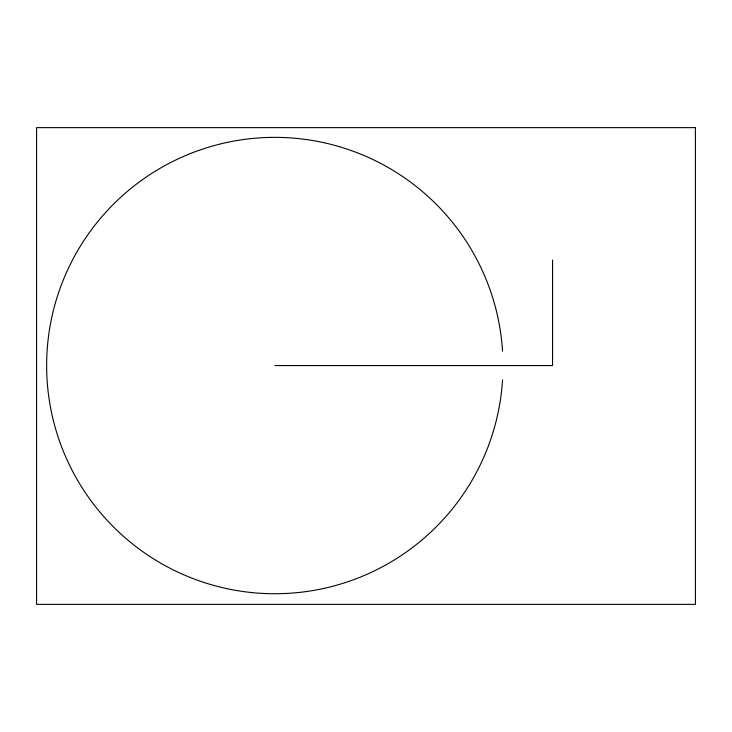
<?xml version="1.0" encoding="UTF-8"?>
<svg xmlns="http://www.w3.org/2000/svg" width="732" height="732" viewBox="0 0 732 732"><rect width="100%" height="100%" fill="white"/><g stroke="black" fill="none" stroke-linecap="round" stroke-linejoin="round"><path stroke-width="1.1" d="M274.82 365.552L552.559 365.552L552.559 259.997M502.555 379.881A228.183 228.183 0 0 1 156.611 560.73A228.183 228.183 0 0 1 156.611 170.373A228.183 228.183 0 0 1 502.555 351.223M695.4 127.633L36.6 127.633L36.6 604.367L695.4 604.367L695.4 127.633"/></g></svg>
